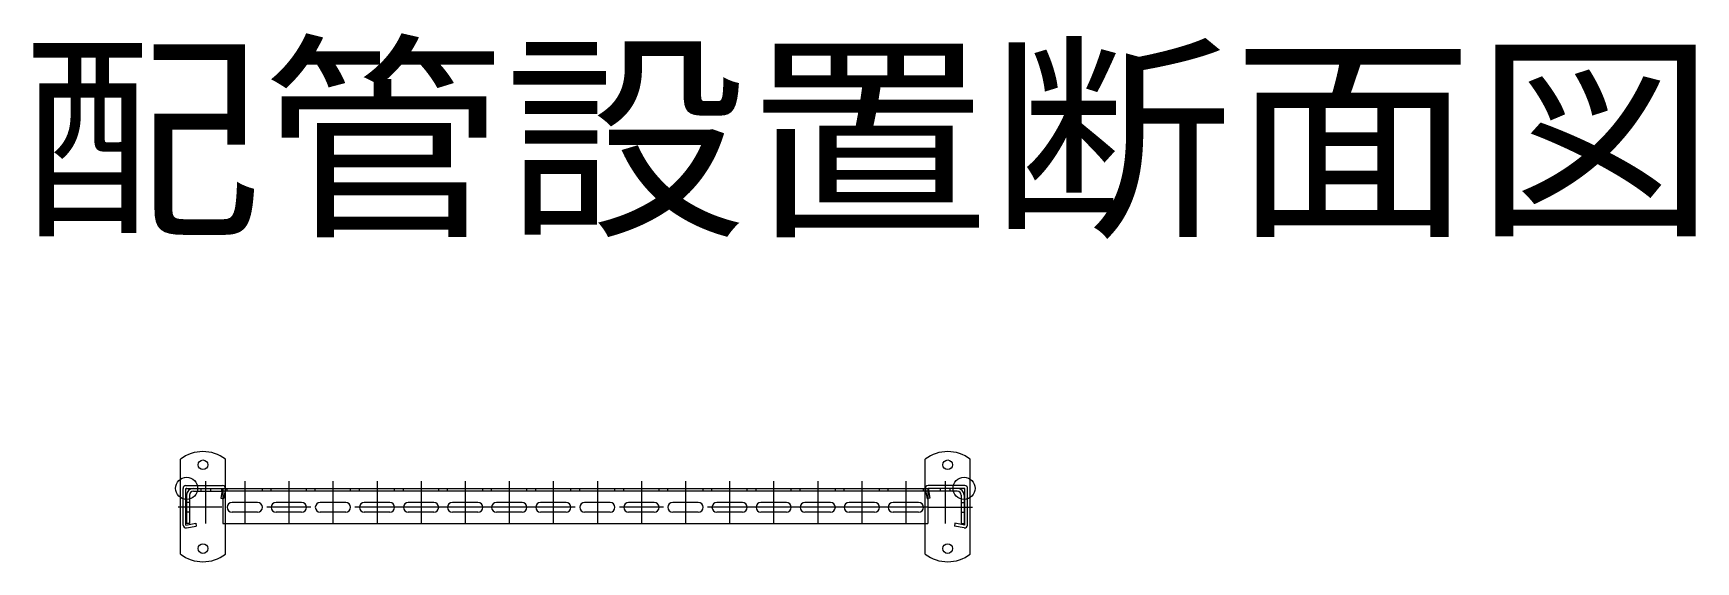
# Model space of a CAD drawing. Units: millimetres at full size, sheet at 1:50. Extents: x -29943 to 12787, y -4404 to 10657.
# Drawn here: x -4202 to -2316, y 3557 to 4157 of the extents above; entities that cross this region are included whole.
import ezdxf
from ezdxf.enums import TextEntityAlignment as Align

# ---------------------------------------------------------------- set-up
doc = ezdxf.new("R2010")
doc.units = ezdxf.units.MM
doc.header["$LTSCALE"] = 50
doc.header["$PDMODE"] = 32
doc.header["$PDSIZE"] = 25
doc.linetypes.add('CHAIN1', pattern=[8, 5, -1, 1, -1])
for name, color, linetype, lineweight in [('0-0_マルチ横', 3, 'Continuous', 9), ('0-1_接続金具', 7, 'Continuous', 18), ('0-3_マルチ縦', 3, 'Continuous', 9), ('0-F_文字', 7, 'Continuous', 9)]:
    doc.layers.add(name, color=color, linetype=linetype, lineweight=lineweight)
doc.styles.add('ＭＳ ゴシック', font='')
doc.styles.get('ＭＳ ゴシック').set_extended_font_data('MS Gothic')

msp = doc.modelspace()

# ---------------------------------------------------------------- linework, layer by layer
at = {"layer": '0-0_マルチ横'}
for p, q in [((-3987.07, 3640.46), (-3987.07, 3600.46)), ((-3987.07, 3640.46), (-3187.07, 3640.46)), ((-3982.07, 3637.26), (-3982.07, 3640.46)), ((-3942.07, 3637.26), (-3942.07, 3640.46)), ((-3932.07, 3637.26), (-3932.07, 3640.46)), ((-3892.07, 3637.26), (-3892.07, 3640.46)), ((-3882.07, 3637.26), (-3882.07, 3640.46)), ((-3842.07, 3637.26), (-3842.07, 3640.46)), ((-3832.07, 3637.26), (-3832.07, 3640.46)), ((-3792.07, 3637.26), (-3792.07, 3640.46)), ((-3782.07, 3637.26), (-3782.07, 3640.46)), ((-3742.07, 3637.26), (-3742.07, 3640.46)), ((-3732.07, 3637.26), (-3732.07, 3640.46)), ((-3692.07, 3637.26), (-3692.07, 3640.46)), ((-3682.07, 3637.26), (-3682.07, 3640.46)), ((-3642.07, 3637.26), (-3642.07, 3640.46)), ((-3632.07, 3637.26), (-3632.07, 3640.46)), ((-3592.07, 3637.26), (-3592.07, 3640.46)), ((-3582.07, 3637.26), (-3582.07, 3640.46)), ((-3542.07, 3637.26), (-3542.07, 3640.46)), ((-3532.07, 3637.26), (-3532.07, 3640.46)), ((-3492.07, 3637.26), (-3492.07, 3640.46)), ((-3482.07, 3637.26), (-3482.07, 3640.46)), ((-3442.07, 3637.26), (-3442.07, 3640.46)), ((-3432.07, 3637.26), (-3432.07, 3640.46)), ((-3392.07, 3637.26), (-3392.07, 3640.46)), ((-3382.07, 3637.26), (-3382.07, 3640.46)), ((-3342.07, 3637.26), (-3342.07, 3640.46)), ((-3332.07, 3637.26), (-3332.07, 3640.46)), ((-3292.07, 3637.26), (-3292.07, 3640.46)), ((-3282.07, 3637.26), (-3282.07, 3640.46)), ((-3242.07, 3637.26), (-3242.07, 3640.46)), ((-3232.07, 3637.26), (-3232.07, 3640.46)), ((-3192.07, 3637.26), (-3192.07, 3640.46)), ((-3187.07, 3640.46), (-3187.07, 3600.46)), ((-3187.07, 3637.26), (-3987.07, 3637.26)), ((-3947.57, 3624.46), (-3976.57, 3624.46)), ((-3897.57, 3624.46), (-3926.57, 3624.46)), ((-3847.57, 3624.46), (-3876.57, 3624.46)), ((-3797.57, 3624.46), (-3826.57, 3624.46)), ((-3747.57, 3624.46), (-3776.57, 3624.46)), ((-3697.57, 3624.46), (-3726.57, 3624.46)), ((-3647.57, 3624.46), (-3676.57, 3624.46)), ((-3597.57, 3624.46), (-3626.57, 3624.46)), ((-3547.57, 3624.46), (-3576.57, 3624.46)), ((-3497.57, 3624.46), (-3526.57, 3624.46)), ((-3447.57, 3624.46), (-3476.57, 3624.46)), ((-3397.57, 3624.46), (-3426.57, 3624.46)), ((-3347.57, 3624.46), (-3376.57, 3624.46)), ((-3297.57, 3624.46), (-3326.57, 3624.46)), ((-3247.57, 3624.46), (-3276.57, 3624.46)), ((-3197.57, 3624.46), (-3226.57, 3624.46)), ((-3947.57, 3613.46), (-3976.57, 3613.46)), ((-3897.57, 3613.46), (-3926.57, 3613.46)), ((-3847.57, 3613.46), (-3876.57, 3613.46)), ((-3797.57, 3613.46), (-3826.57, 3613.46)), ((-3747.57, 3613.46), (-3776.57, 3613.46)), ((-3697.57, 3613.46), (-3726.57, 3613.46)), ((-3647.57, 3613.46), (-3676.57, 3613.46)), ((-3597.57, 3613.46), (-3626.57, 3613.46)), ((-3547.57, 3613.46), (-3576.57, 3613.46)), ((-3497.57, 3613.46), (-3526.57, 3613.46)), ((-3447.57, 3613.46), (-3476.57, 3613.46)), ((-3397.57, 3613.46), (-3426.57, 3613.46)), ((-3347.57, 3613.46), (-3376.57, 3613.46)), ((-3297.57, 3613.46), (-3326.57, 3613.46)), ((-3247.57, 3613.46), (-3276.57, 3613.46)), ((-3197.57, 3613.46), (-3226.57, 3613.46)), ((-3987.07, 3600.46), (-3187.07, 3600.46))]:
    msp.add_line(p, q, dxfattribs=at)
at = {"layer": '0-0_マルチ横', "color": 4, "linetype": 'CHAIN1'}
for p, q in [((-3962.07, 3648.76), (-3962.07, 3600.46)), ((-3912.07, 3648.76), (-3912.07, 3600.46)), ((-3862.07, 3648.76), (-3862.07, 3600.46)), ((-3812.07, 3648.76), (-3812.07, 3600.46)), ((-3762.07, 3648.76), (-3762.07, 3600.46)), ((-3712.07, 3648.76), (-3712.07, 3600.46)), ((-3662.07, 3648.76), (-3662.07, 3600.46)), ((-3612.07, 3648.76), (-3612.07, 3600.46)), ((-3562.07, 3648.76), (-3562.07, 3600.46)), ((-3512.07, 3648.76), (-3512.07, 3600.46)), ((-3462.07, 3648.76), (-3462.07, 3600.46)), ((-3412.07, 3648.76), (-3412.07, 3600.46)), ((-3362.07, 3648.76), (-3362.07, 3600.46)), ((-3312.07, 3648.76), (-3312.07, 3600.46)), ((-3262.07, 3648.76), (-3262.07, 3600.46)), ((-3212.07, 3648.76), (-3212.07, 3600.46)), ((-3187.07, 3618.96), (-3987.07, 3618.96))]:
    msp.add_line(p, q, dxfattribs=at)
at = {"layer": '0-0_マルチ横'}
for centre, start, end in [((-3976.57, 3618.96), 90, 270), ((-3947.57, 3618.96), 270, 90), ((-3926.57, 3618.96), 90, 270), ((-3897.57, 3618.96), 270, 90), ((-3876.57, 3618.96), 90, 270), ((-3847.57, 3618.96), 270, 90), ((-3826.57, 3618.96), 90, 270), ((-3797.57, 3618.96), 270, 90), ((-3776.57, 3618.96), 90, 270), ((-3747.57, 3618.96), 270, 90), ((-3726.57, 3618.96), 90, 270), ((-3697.57, 3618.96), 270, 90), ((-3676.57, 3618.96), 90, 270), ((-3647.57, 3618.96), 270, 90), ((-3626.57, 3618.96), 90, 270), ((-3597.57, 3618.96), 270, 90), ((-3576.57, 3618.96), 90, 270), ((-3547.57, 3618.96), 270, 90), ((-3526.57, 3618.96), 90, 270), ((-3497.57, 3618.96), 270, 90), ((-3476.57, 3618.96), 90, 270), ((-3447.57, 3618.96), 270, 90), ((-3426.57, 3618.96), 90, 270), ((-3397.57, 3618.96), 270, 90), ((-3376.57, 3618.96), 90, 270), ((-3347.57, 3618.96), 270, 90), ((-3326.57, 3618.96), 90, 270), ((-3297.57, 3618.96), 270, 90), ((-3276.57, 3618.96), 90, 270), ((-3247.57, 3618.96), 270, 90), ((-3226.57, 3618.96), 90, 270), ((-3197.57, 3618.96), 270, 90)]:
    msp.add_arc(centre, 5.5, start, end, dxfattribs=at)
at = {"layer": '0-1_接続金具'}
for p, q in [((-4035.05, 3565.79), (-4035.05, 3673.54)), ((-3984.05, 3565.79), (-3984.05, 3673.54)), ((-3190.08, 3565.79), (-3190.08, 3673.54)), ((-3139.08, 3565.79), (-3139.08, 3673.54)), ((-4032.05, 3598.86), (-4032.05, 3640.46)), ((-4028.85, 3643.66), (-3987.25, 3643.66)), ((-4028.85, 3640.46), (-3987.25, 3640.46)), ((-4028.85, 3598.86), (-4028.85, 3640.46)), ((-3987.25, 3640.46), (-3989.22, 3629.22)), ((-3145.28, 3643.66), (-3186.88, 3643.66)), ((-3145.28, 3640.46), (-3186.88, 3640.46)), ((-3186.88, 3640.46), (-3184.91, 3629.22)), ((-3145.28, 3598.86), (-3145.28, 3640.46)), ((-3142.08, 3598.86), (-3142.08, 3640.46)), ((-3989.22, 3629.22), (-3986.07, 3628.66)), ((-3984.1, 3639.91), (-3986.07, 3628.66)), ((-3190.03, 3639.91), (-3188.06, 3628.66)), ((-3184.91, 3629.22), (-3188.06, 3628.66)), ((-4028.85, 3598.86), (-4017.61, 3600.83)), ((-4028.3, 3595.71), (-4017.05, 3597.68)), ((-4017.61, 3600.83), (-4017.05, 3597.68)), ((-3156.53, 3600.83), (-3157.08, 3597.68)), ((-3145.83, 3595.71), (-3157.08, 3597.68)), ((-3145.28, 3598.86), (-3156.53, 3600.83))]:
    msp.add_line(p, q, dxfattribs=at)
for centre in [(-4009.55, 3667.16), (-3164.58, 3667.16), (-4009.55, 3572.16), (-3164.58, 3572.16)]:
    msp.add_circle(centre, 5.5, dxfattribs=at)
for centre, radius, start, end in [((-4009.55, 3640.16), 42, 52.6168, 127.3832), ((-3164.58, 3640.16), 42, 52.6168, 127.3832), ((-4028.85, 3640.46), 3.2, 90, 180), ((-3987.25, 3640.46), 3.2, 350.06416, 90), ((-3186.88, 3640.46), 3.2, 90, 189.93584), ((-3145.28, 3640.46), 3.2, 0, 90), ((-4028.85, 3598.86), 3.2, 180, 279.93584), ((-3145.28, 3598.86), 3.2, 260.06416, 0), ((-4009.55, 3599.16), 42, 232.6168, 307.3832), ((-3164.58, 3599.16), 42, 232.6168, 307.3832)]:
    msp.add_arc(centre, radius, start, end, dxfattribs=at)
at = {"layer": '0-3_マルチ縦'}
for p, q in [((-4020.4, 3640.46), (-3988.07, 3640.46)), ((-4012.05, 3640.46), (-4012.05, 3637.26)), ((-4001.05, 3640.46), (-4001.05, 3637.26)), ((-3988.07, 3637.26), (-3988.07, 3640.46)), ((-3186.07, 3637.26), (-3186.07, 3640.46)), ((-3153.73, 3640.46), (-3186.07, 3640.46)), ((-3173.08, 3640.46), (-3173.08, 3637.26)), ((-3162.08, 3640.46), (-3162.08, 3637.26)), ((-4028.07, 3632.74), (-4028.07, 3600.46)), ((-4024.87, 3624.46), (-4028.07, 3624.46)), ((-4024.87, 3632.71), (-4024.87, 3600.46)), ((-4020.36, 3637.26), (-3988.07, 3637.26)), ((-3153.77, 3637.26), (-3186.07, 3637.26)), ((-3149.27, 3632.71), (-3149.27, 3600.46)), ((-3149.27, 3624.46), (-3146.07, 3624.46)), ((-3146.07, 3632.74), (-3146.07, 3600.46)), ((-4024.87, 3613.46), (-4028.07, 3613.46)), ((-3149.27, 3613.46), (-3146.07, 3613.46)), ((-4024.89, 3600.46), (-4028.07, 3600.46)), ((-3149.25, 3600.46), (-3146.07, 3600.46))]:
    msp.add_line(p, q, dxfattribs=at)
at = {"layer": '0-3_マルチ縦', "color": 4, "linetype": 'CHAIN1'}
for p, q in [((-4006.55, 3648.76), (-4006.55, 3600.46)), ((-3167.58, 3648.76), (-3167.58, 3600.46)), ((-3988.07, 3618.96), (-4037.73, 3618.96)), ((-3186.07, 3618.96), (-3136.4, 3618.96))]:
    msp.add_line(p, q, dxfattribs=at)
at = {"layer": '0-3_マルチ縦'}
for centre, radius, start, end in [((-4020.23, 3632.63), 7.84, 91.26278, 179.19438), ((-3153.91, 3632.63), 7.84, 0.80562, 88.73722), ((-4020.23, 3632.63), 4.64, 91.64142, 178.95282), ((-3153.91, 3632.63), 4.64, 1.04718, 88.35858)]:
    msp.add_arc(centre, radius, start, end, dxfattribs=at)
for p in [(-4028.07, 3640.46), (-3146.07, 3640.46)]:
    msp.add_point(p, dxfattribs=at)

# ---------------------------------------------------------------- texts
at = {"layer": '0-F_文字', "color": 3, "style": 'ＭＳ ゴシック', "width": 1.1}
msp.add_text('配管設置断面図', height=183.3, dxfattribs=at).set_placement((-4217.74, 3890.58), align=Align.BOTTOM_LEFT)

doc.saveas('drawing.dxf')
